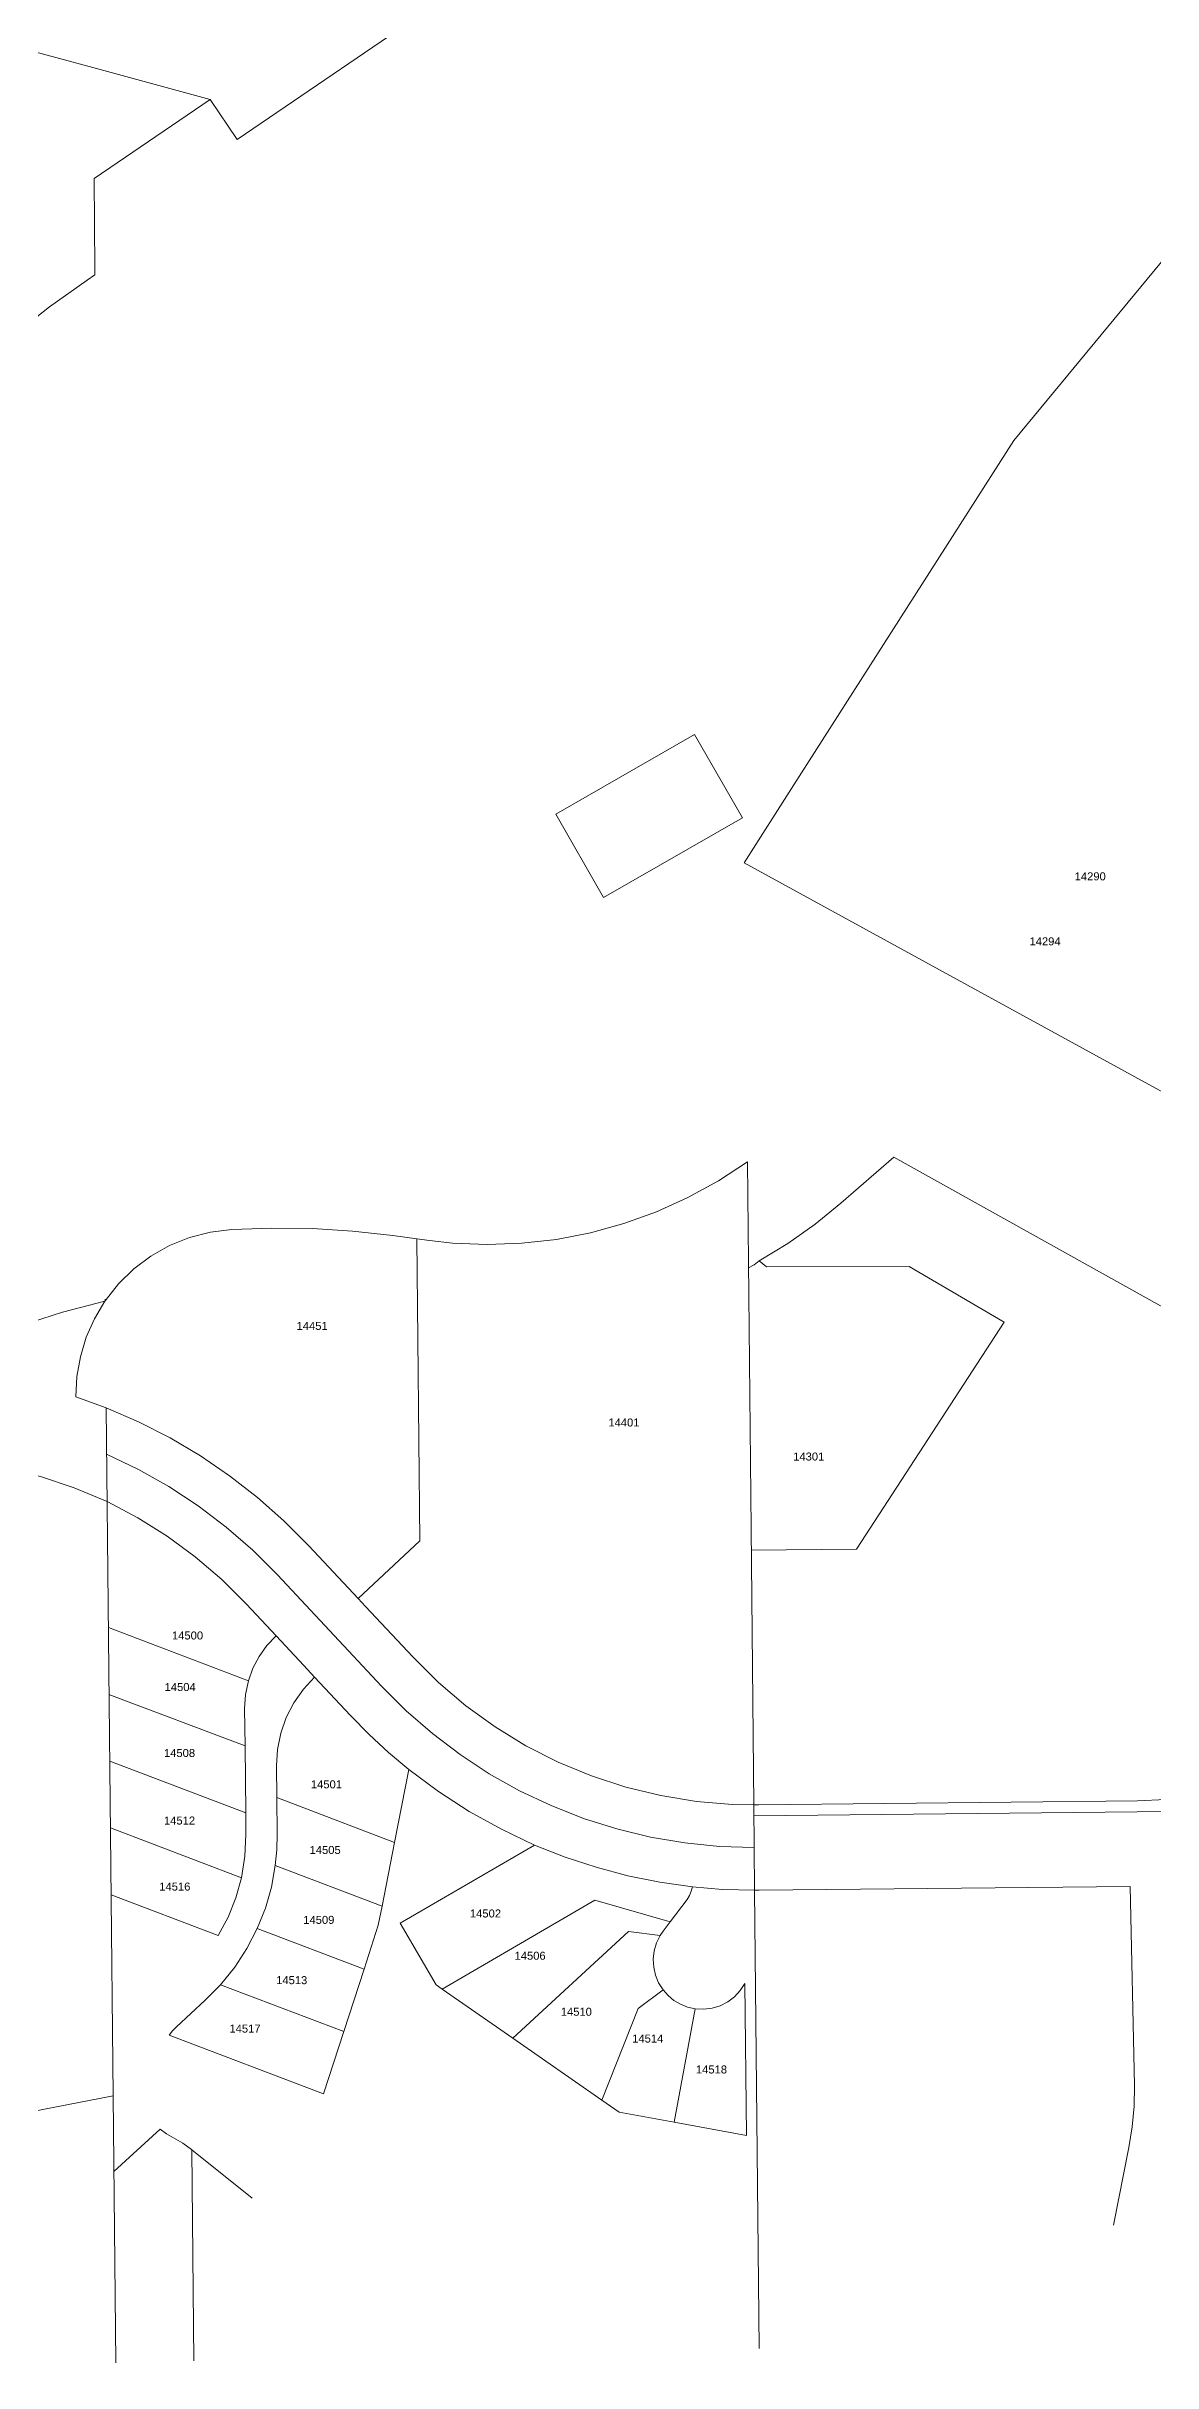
# Model space of a CAD drawing. Header units: feet. Extents: x 865220 to 2822444, y -2240498 to 975731.
# Drawn here: x 2812253 to 2813289, y 962874 to 965045 of the extents above; entities that cross this region are included whole.
import ezdxf
from ezdxf.enums import TextEntityAlignment as Align

# ---------------------------------------------------------------- set-up
doc = ezdxf.new("R2010")
doc.units = ezdxf.units.FT
doc.header["$LTSCALE"] = 0.015
doc.header["$MEASUREMENT"] = 0
doc.layers.add('Dakota County Addresses', color=7, linetype='Continuous')
doc.layers.add('Dakota County Parcels', color=7, linetype='Continuous')
doc.styles.add('Dimensions 100', font='arial.ttf')

# ---------------------------------------------------------------- blocks, each defined once
blk = doc.blocks.new('ACMAP_ANN_TEMPLATE_Dakota County Addresses')
at = {"layer": 'Dakota County Addresses', "style": 'Dimensions 100'}
blk.add_attdef('DakotaCountyAddress', text='', height=50, dxfattribs=at).set_placement((0, 0), align=Align.CENTER)

msp = doc.modelspace()

# ---------------------------------------------------------------- linework, layer by layer
at = {"layer": 'Dakota County Parcels', "lineweight": 5}
for p, q in [((2813110.4, 965419.8), (2812431.8, 964957.9)), ((2812242.4, 965039.9), (2812296.6, 965025.1)), ((2812296.6, 965025.1), (2812406.6, 964995.2)), ((2812297.8, 964921.1), (2812406.6, 964995.2)), ((2812406.6, 964995.2), (2812431.8, 964957.9)), ((2812298.5, 964836.1), (2812297.8, 964921.1)), ((2813159.4, 964675.6), (2813303.7, 964850.4)), ((2812291.3, 964826), (2812298.6, 964830.8)), ((2812298.6, 964830.9), (2812298.5, 964836.1)), ((2812298.6, 964830.8), (2812298.6, 964830.9)), ((2812953.4, 964352.9), (2813159.4, 964675.6)), ((2812730.3, 964325.5), (2812860.4, 964400.2)), ((2812860.4, 964400.2), (2812905.2, 964322.2)), ((2812906.8, 964279.9), (2812953.4, 964352.9)), ((2812730.3, 964325.5), (2812775.2, 964247.4)), ((2812905.2, 964322.2), (2812775.2, 964247.4)), ((2812906.8, 964279.9), (2813412.6, 964002.7)), ((2812913.3, 963656.2), (2812909.9, 963999.6)), ((2812997.5, 963961.1), (2813046.9, 964004)), ((2813046.9, 964004), (2813394.7, 963810.3)), ((2812600.2, 963927.6), (2812577.6, 963930.6)), ((2812612.1, 963926), (2812600.2, 963927.6)), ((2812603, 963644.7), (2812600.2, 963927.6)), ((2812612.1, 963926), (2812633.7, 963923.6)), ((2812910.8, 963902), (2812910.9, 963900.4)), ((2812920.9, 963906.8), (2812927.6, 963901.3)), ((2812927.6, 963901.3), (2813061.4, 963901.7)), ((2813061.4, 963901.7), (2813150.3, 963849.6)), ((2812308.2, 963869.1), (2812307.8, 963869)), ((2812308.2, 963869.4), (2812308.2, 963869.1)), ((2813012.1, 963636.6), (2813150.3, 963849.6)), ((2812309.2, 963769.2), (2812280.9, 963779.5)), ((2812315.6, 963124.6), (2812309.2, 963769.2)), ((2812915.9, 963397.1), (2812913.3, 963656.2)), ((2812499, 963639.9), (2812545.2, 963590.4)), ((2812545.2, 963590.4), (2812603, 963644.7)), ((2812913.5, 963635.7), (2813012.1, 963636.6)), ((2812469.7, 963612.6), (2812567.1, 963508.4)), ((2812545.2, 963590.4), (2812552, 963583.1)), ((2812468.3, 963555.6), (2812440.5, 963585.2)), ((2812552, 963583.1), (2812596.3, 963535.7)), ((2812442.5, 963513.5), (2812311.2, 963563.4)), ((2812439.3, 963452.3), (2812311.8, 963500.7)), ((2812537.9, 963481), (2812504.4, 963516.9)), ((2812439.3, 963452.3), (2812438.9, 963487.1)), ((2812439.9, 963389.7), (2812312.5, 963438.1)), ((2812439.9, 963389.7), (2812439.3, 963452.3)), ((2812469.1, 963404), (2812468.8, 963433.6)), ((2812592.8, 963430.2), (2812579.4, 963362)), ((2812469.1, 963404), (2812579.4, 963362)), ((2812469.4, 963369.8), (2812469.1, 963404)), ((2812895.9, 963397.5), (2812915.9, 963397.1)), ((2812915.9, 963397.1), (2812920.3, 963397.2)), ((2812916.3, 963357.1), (2812915.9, 963397.1)), ((2812915.9, 963387), (2813415.8, 963392)), ((2813275.2, 963400.8), (2812920.3, 963397.2)), ((2812435.9, 963328.8), (2812313.1, 963375.5)), ((2812440.1, 963369.5), (2812439.9, 963389.7)), ((2812579.4, 963362), (2812567.6, 963302.3)), ((2812710.5, 963359.5), (2812584.6, 963286.3)), ((2812916.6, 963317.1), (2812916.2, 963357.1)), ((2812467.6, 963340.3), (2812567.6, 963302.3)), ((2812313.7, 963312.8), (2812414.1, 963274.7)), ((2812766.9, 963307.7), (2812623.9, 963224.5)), ((2812837.5, 963287.6), (2812766.9, 963307.7)), ((2812853.4, 963308.5), (2812837.5, 963287.6)), ((2812920.9, 962887.6), (2812916.6, 963317.1)), ((2812916.6, 963317.1), (2812920.8, 963317.1)), ((2813268.3, 963320.7), (2812920.8, 963317.1)), ((2813272.4, 963134.3), (2813268.3, 963320.7)), ((2812564, 963284.3), (2812550.7, 963243.1)), ((2812567.6, 963302.3), (2812564, 963284.3)), ((2812584.6, 963286.3), (2812618.3, 963228.4)), ((2812837.5, 963287.6), (2812830.9, 963278.9)), ((2812450.7, 963281.2), (2812550.7, 963243.1)), ((2812798.6, 963278.3), (2812690, 963178.5)), ((2812828, 963274.6), (2812798.6, 963278.3)), ((2812828, 963274.6), (2812830.9, 963278.9)), ((2812550.7, 963243.1), (2812531.8, 963184.7)), ((2812402, 963214), (2812416.4, 963228.6)), ((2812416.4, 963228.6), (2812531.8, 963184.7)), ((2812618.3, 963228.4), (2812623.9, 963224.5)), ((2812623.9, 963224.5), (2812690, 963178.5)), ((2812830.8, 963223.8), (2812807.4, 963206.2)), ((2812909, 963087.3), (2812907.5, 963229.8)), ((2812375, 963189.2), (2812402, 963214)), ((2812807.4, 963206.2), (2812773.6, 963120.4)), ((2812860.8, 963206.1), (2812841.3, 963099.7)), ((2812512.9, 963126.3), (2812368.2, 963181.3)), ((2812531.8, 963184.7), (2812512.9, 963126.3)), ((2812690, 963178.5), (2812773.6, 963120.4)), ((2812315.6, 963124.6), (2811810.1, 963025.6)), ((2812318.1, 962874.4), (2812315.6, 963124.6)), ((2812773.6, 963120.4), (2812789.6, 963109.2)), ((2812789.6, 963109.2), (2812841.3, 963099.7)), ((2812316.3, 963053.4), (2812359.6, 963093.2)), ((2812841.3, 963099.7), (2812909, 963087.3)), ((2812389, 963074.3), (2812389.4, 963073.9)), ((2812389.4, 963073.9), (2812391.4, 962876)), ((2812389.4, 963073.9), (2812445.9, 963028.7)), ((2813252.9, 963003.1), (2813267.3, 963076.1))]:
    msp.add_line(p, q, dxfattribs=at)
for points in [[(2812291.3, 964826), (2812256.1, 964800.9), (2812222.2, 964774.2), (2812189.5, 964746)], [(2812633.7, 963923.6), (2812666.2, 963922.2), (2812698.6, 963923.4), (2812730.9, 963927), (2812762.8, 963933.2), (2812794.1, 963941.8), (2812824.7, 963952.8), (2812854.2, 963966.2), (2812882.7, 963981.8), (2812909.9, 963999.6)], [(2812920.9, 963906.8), (2812947.7, 963923.1), (2812973.3, 963941.2), (2812997.5, 963961.1)], [(2812426.8, 963936.3), (2812406.8, 963933.9), (2812387.3, 963928.8), (2812368.6, 963921.3), (2812351.1, 963911.4), (2812335, 963899.3), (2812320.6, 963885.3), (2812308.2, 963869.4)], [(2812577.6, 963930.6), (2812540, 963934.8), (2812502.3, 963937.1), (2812464.5, 963937.6), (2812426.8, 963936.3)], [(2812910.9, 963900.4), (2812916.1, 963903.3), (2812920.9, 963906.8)], [(2812307.8, 963869), (2812268.3, 963858.7), (2812229.4, 963846.2), (2812191.3, 963831.6), (2812154, 963814.9), (2812117.7, 963796.1), (2812082.6, 963775.4), (2812048.6, 963752.7), (2812015.9, 963728.2), (2811984.7, 963701.8)], [(2812307.8, 963869), (2812298.1, 963852.7), (2812290.5, 963835.3), (2812285, 963817.1), (2812281.8, 963798.4), (2812280.9, 963779.5)], [(2812308.2, 963869.3), (2812308.2, 963869.5), (2812308.2, 963869.5), (2812308.1, 963871)], [(2812499, 963639.9), (2812475.6, 963663.3), (2812450.8, 963685.2), (2812424.7, 963705.5), (2812397.4, 963724.2), (2812369, 963741), (2812339.5, 963756.1), (2812309.2, 963769.2)], [(2812310, 963681.5), (2812279.2, 963694.2), (2812247.6, 963704.7), (2812215.3, 963712.8), (2812182.4, 963718.6), (2812149.3, 963721.9), (2812115.9, 963722.7), (2812082.6, 963721.1), (2812049.5, 963717.1), (2812016.8, 963710.7), (2811984.7, 963701.8)], [(2812469.7, 963612.6), (2812446.5, 963635.8), (2812421.7, 963657.4), (2812395.5, 963677.3), (2812368, 963695.4), (2812339.3, 963711.5), (2812309.6, 963725.7)], [(2812440.5, 963585.2), (2812417.4, 963608.2), (2812392.6, 963629.5), (2812366.4, 963648.8), (2812338.8, 963666.2), (2812310, 963681.5)], [(2812442.5, 963513.5), (2812446.7, 963525.2), (2812452.5, 963536.3), (2812459.7, 963546.5), (2812468.3, 963555.6)], [(2812504.4, 963516.9), (2812494.2, 963527.8), (2812468.3, 963555.6)], [(2813275.2, 963400.8), (2813301.8, 963402.2), (2813328.2, 963406), (2813354.1, 963412), (2813379.5, 963420.2), (2813404, 963430.6), (2813427.5, 963443), (2813449.9, 963457.5), (2813470.9, 963473.8), (2813490.5, 963491.9), (2813508.4, 963511.7), (2813524.5, 963532.9), (2813538.7, 963555.4)], [(2812596.3, 963535.7), (2812620.4, 963511.9), (2812646.2, 963490), (2812673.6, 963470.2), (2812702.4, 963452.6), (2812732.6, 963437.2), (2812763.8, 963424.3), (2812796, 963413.8), (2812828.8, 963405.8), (2812862.2, 963400.4), (2812895.9, 963397.5)], [(2812438.9, 963487.1), (2812439.8, 963500.4), (2812442.5, 963513.5)], [(2812468.8, 963433.6), (2812469.7, 963449.1), (2812472.7, 963464.3), (2812477.9, 963479), (2812484.9, 963492.8), (2812493.9, 963505.5), (2812504.4, 963516.9)], [(2812567.1, 963508.4), (2812590.2, 963485.3), (2812614.8, 963463.9), (2812640.8, 963444.2), (2812668.1, 963426.3), (2812696.5, 963410.4), (2812726, 963396.4), (2812756.3, 963384.5), (2812787.4, 963374.6), (2812819.1, 963366.9), (2812851.3, 963361.4), (2812883.7, 963358.1), (2812916.3, 963357.1)], [(2812537.9, 963481), (2812555.4, 963463.2), (2812573.7, 963446.3), (2812592.8, 963430.2)], [(2812592.8, 963430.2), (2812620.4, 963409.6), (2812649.3, 963390.9), (2812679.4, 963374.2), (2812710.5, 963359.5)], [(2812435.9, 963328.8), (2812439.1, 963349), (2812440.1, 963369.5)], [(2812467.6, 963340.3), (2812469.1, 963355), (2812469.4, 963369.8)], [(2812710.5, 963359.5), (2812739, 963348.2), (2812768.2, 963338.6), (2812797.8, 963330.7), (2812827.9, 963324.6), (2812858.3, 963320.3)], [(2812414.1, 963274.7), (2812423.3, 963291.9), (2812430.6, 963310), (2812435.9, 963328.8)], [(2812450.7, 963281.2), (2812458.3, 963300.3), (2812463.9, 963320.1), (2812467.6, 963340.3)], [(2812853.4, 963308.5), (2812855.7, 963312.1), (2812857.3, 963316.1), (2812858.3, 963320.3)], [(2812858.3, 963320.3), (2812886.4, 963317.9), (2812916.7, 963317.1)], [(2812416.4, 963228.6), (2812429.6, 963244.9), (2812441, 963262.5), (2812450.7, 963281.2)], [(2812830.8, 963223.8), (2812826.7, 963230.3), (2812823.8, 963237.4), (2812822.1, 963244.9), (2812821.6, 963252.6), (2812822.5, 963260.3), (2812824.6, 963267.7), (2812828, 963274.6)], [(2812860.8, 963206.1), (2812853.8, 963207.6), (2812847.2, 963210.3), (2812841, 963213.9), (2812835.5, 963218.5), (2812830.8, 963223.8)], [(2812860.8, 963206.1), (2812868.8, 963205.6), (2812876.7, 963206.6), (2812884.3, 963208.9), (2812891.4, 963212.5), (2812897.8, 963217.3), (2812903.2, 963223.1), (2812907.5, 963229.8)], [(2812368.2, 963181.3), (2812371.4, 963185.4), (2812375, 963189.2)], [(2813267.3, 963076.1), (2813270.4, 963095.4), (2813272.1, 963114.8), (2813272.4, 963134.3)], [(2812359.6, 963093.2), (2812365.7, 963088.9), (2812372.2, 963085.2)], [(2812372.2, 963085.2), (2812380.9, 963080.1), (2812389, 963074.3)]]:
    msp.add_lwpolyline(points, dxfattribs=at)

# ---------------------------------------------------------------- block references
at = {"layer": 'Dakota County Addresses', "lineweight": 5, "xscale": 0.15, "yscale": 0.15, "zscale": 0.15}
for p, values in [((2813231, 964263.5), {'DakotaCountyAddress': '14290'}), ((2813188.7, 964202.6), {'DakotaCountyAddress': '14294'}), ((2812502.1, 963842.2), {'DakotaCountyAddress': '14451'}), ((2812794.2, 963751.7), {'DakotaCountyAddress': '14401'}), ((2812967.3, 963719.8), {'DakotaCountyAddress': '14301'}), ((2812385.4, 963552.1), {'DakotaCountyAddress': '14500'}), ((2812378.5, 963503.8), {'DakotaCountyAddress': '14504'}), ((2812377.9, 963442), {'DakotaCountyAddress': '14508'}), ((2812515.5, 963412.6), {'DakotaCountyAddress': '14501'}), ((2812377.9, 963378.7), {'DakotaCountyAddress': '14512'}), ((2812514.3, 963351.1), {'DakotaCountyAddress': '14505'}), ((2812373.5, 963316.8), {'DakotaCountyAddress': '14516'}), ((2812508.4, 963285.6), {'DakotaCountyAddress': '14509'}), ((2812664.5, 963291.6), {'DakotaCountyAddress': '14502'}), ((2812706.3, 963252), {'DakotaCountyAddress': '14506'}), ((2812483, 963229.1), {'DakotaCountyAddress': '14513'}), ((2812749.6, 963199.5), {'DakotaCountyAddress': '14510'}), ((2812439.2, 963183.7), {'DakotaCountyAddress': '14517'}), ((2812816.5, 963174.4), {'DakotaCountyAddress': '14514'}), ((2812876.2, 963145.4), {'DakotaCountyAddress': '14518'})]:
    msp.add_blockref('ACMAP_ANN_TEMPLATE_Dakota County Addresses', p, dxfattribs=at).add_auto_attribs(values)

doc.saveas('drawing.dxf')
